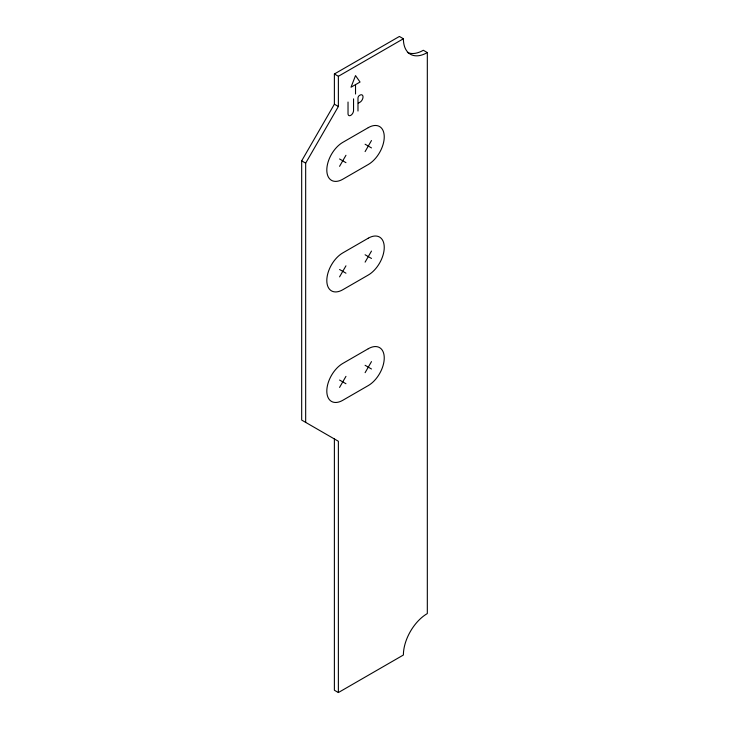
<?xml version="1.0" encoding="UTF-8"?>
<svg xmlns="http://www.w3.org/2000/svg" width="729" height="729" viewBox="0 0 729 729"><rect width="100%" height="100%" fill="white"/><g stroke="black" fill="none" stroke-linecap="round" stroke-linejoin="round"><path stroke-width="1.09" d="M338.374 692.55L338.374 441.264L301.678 420.077L301.678 160.845L334.383 104.192L334.383 73.984L399.401 36.45L403.392 38.755A33.844 19.537 -60 0 0 427.322 52.57L427.322 613.563A33.844 19.537 -60 0 0 403.392 655.016L338.374 692.55L334.383 690.245L334.383 438.967M305.67 422.383L305.67 163.15L338.374 106.498L338.374 76.29L334.383 73.984M339.568 166.33L345.956 155.277M365.101 151.596L371.48 140.542M339.568 276.874L345.956 265.821M365.101 262.139L371.48 251.086M339.568 387.418L345.956 376.355M365.101 372.674L371.48 361.62M338.374 76.29L403.392 38.755M355.205 84.819L351.004 87.243L355.524 75.597L360.044 82.031L355.524 84.637L355.524 94.023M358.303 103.208L359.944 102.26A4.347 2.515 -60 0 0 363.024 96.93A4.347 2.515 -60 0 0 359.944 95.153L359.479 95.426A2.114 1.221 -60 0 0 357.985 98.014L357.985 111.027M427.322 52.57L423.33 50.265A33.844 19.537 -60 0 1 407.374 52.442M334.383 104.192L338.374 106.498M365.101 144.224L371.48 147.914M339.568 158.968L345.956 162.649M301.678 160.845L305.67 163.15M365.101 254.767L371.48 258.449M339.568 269.502L345.956 273.193M365.101 365.302L371.48 368.992M339.568 380.046L345.956 383.727M353.547 98.852L353.547 110.562A3.9 2.251 -60 0 1 350.786 115.337A3.9 2.251 -60 0 1 348.025 113.751L348.025 102.033M368.291 127.648L342.758 142.383A22.563 13.031 -60 0 0 326.811 170.021A22.563 13.031 -60 0 0 342.758 179.234L368.291 164.49A22.563 13.031 -60 0 0 384.247 136.861A22.563 13.031 -60 0 0 368.291 127.648M368.291 238.183L342.758 252.927A22.563 13.031 -60 0 0 326.811 280.556A22.563 13.031 -60 0 0 342.758 289.768L368.291 275.033A22.563 13.031 -60 0 0 384.247 247.395A22.563 13.031 -60 0 0 368.291 238.183M368.291 348.726L342.758 363.461A22.563 13.031 -60 0 0 326.811 391.099A22.563 13.031 -60 0 0 342.758 400.312L368.291 385.568A22.563 13.031 -60 0 0 384.247 357.939A22.563 13.031 -60 0 0 368.291 348.726"/></g></svg>
